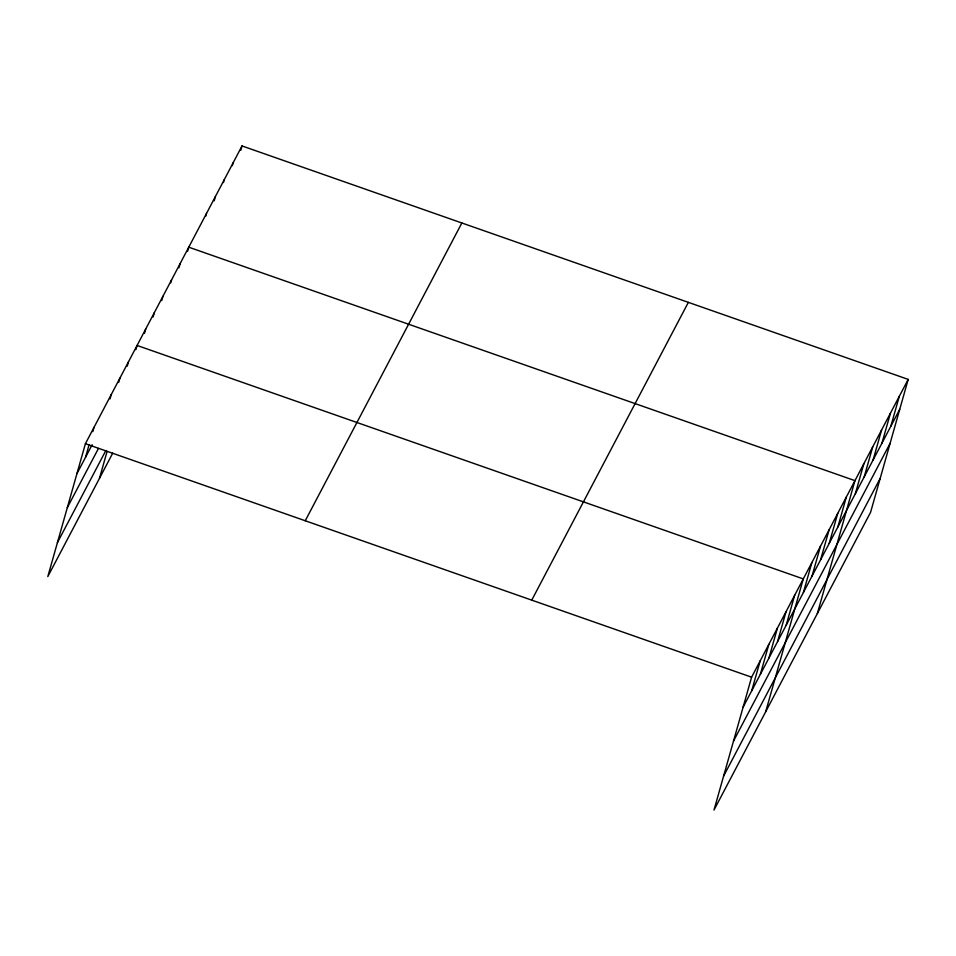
<?xml version="1.0" encoding="UTF-8"?>
<svg xmlns="http://www.w3.org/2000/svg" width="956" height="956" viewBox="0 0 956 956"><rect width="100%" height="100%" fill="white"/><g stroke="black" fill="none" stroke-linecap="round" stroke-linejoin="round"><path stroke-width="1.43" d="M908.2 379.401L751.595 677.183L713.989 810.067L870.593 512.285L908.2 379.401L242.011 145.933L85.407 443.715L47.8 576.599L112.736 453.132M85.538 457.303L89.171 444.456M92.804 431.622L94.011 427.332M110.036 398.867L111.243 394.577M118.64 382.484L119.859 378.206M127.256 366.112L128.474 361.822M99.484 478.335L107.084 451.447M135.871 349.729L137.078 345.451L803.279 578.906L765.672 711.802M144.487 333.345L145.694 329.067M153.103 316.974L154.31 312.696M161.707 300.59L162.926 296.312M170.73 282.785L171.542 279.941M178.939 267.835L180.146 263.557M187.555 251.464L188.762 247.186L854.951 480.641L817.356 613.525M205.707 216.283L206.508 213.427M214.18 200.844L215.387 196.554M223.453 182.536L224.266 179.68M232.332 165.663L233.133 162.807M240.804 150.212L242.011 145.933M751.727 690.77L760.211 660.799M760.343 674.386L768.815 644.428M768.959 658.003L777.431 628.044M777.563 641.631L786.047 611.661M786.179 625.248L794.663 595.289M803.41 592.493L811.883 562.534M812.026 576.121L820.499 546.151M820.63 559.738L829.115 529.779M829.246 543.366L837.731 513.396M837.862 526.983L846.335 497.024M855.345 493.738L863.83 463.768M864.224 476.853L872.697 446.894M873.103 459.979L881.575 430.021M881.97 443.106L890.454 413.147M890.849 426.233L899.321 396.274M76.922 473.674L92.158 444.707M67.314 507.648L98.456 448.436M57.408 542.638L105.781 450.67M305.251 520.757L461.856 222.975M531.751 600.141L688.356 302.359M743.111 707.141L899.716 409.359M733.503 741.103L890.108 443.321M723.596 776.105L880.213 478.323M85.407 443.715L751.595 677.183"/></g></svg>
